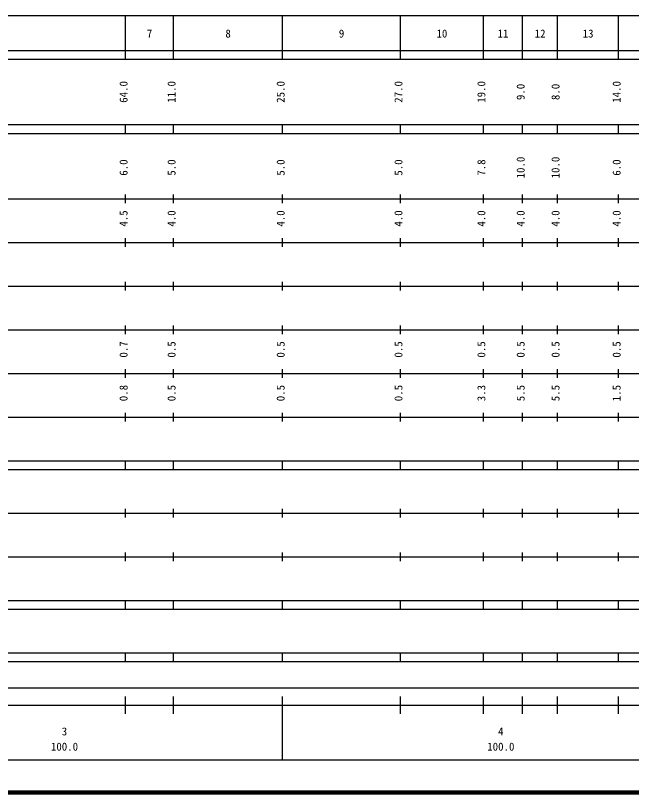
# Model space of a CAD drawing. Units: millimetres on the paper, enlarged 1000 times. Extents: x 40000 to 680000, y 20000 to 380000.
# Drawn here: x 306780 to 447941, y 20000 to 198000 of the extents above; entities that cross this region are included whole.
import ezdxf
from ezdxf.enums import TextEntityAlignment as Align

# ---------------------------------------------------------------- set-up
doc = ezdxf.new("R2010")
doc.units = ezdxf.units.MM
doc.header["$LTSCALE"] = 1000
doc.layers.add('M-TTL', color=2, linetype='Continuous', lineweight=140)
doc.layers.add('M-TTL-BAND', color=7, linetype='Continuous', lineweight=25)
doc.styles.add('ＭＳ ゴシック', font='')
doc.styles.get('ＭＳ ゴシック').set_extended_font_data('MS Gothic')

msp = doc.modelspace()

# ---------------------------------------------------------------- linework, layer by layer
at = {"layer": 'M-TTL'}
msp.add_line((40000, 20000), (680000, 20000), dxfattribs=at)
at = {"layer": 'M-TTL-BAND'}
for p, q in [((68000, 198000), (579000, 198000)), ((332000, 188000), (332000, 198000)), ((343000, 188000), (343000, 198000)), ((368000, 188000), (368000, 198000)), ((395000, 188000), (395000, 198000)), ((414000, 188000), (414000, 198000)), ((423000, 188000), (423000, 198000)), ((431000, 188000), (431000, 198000)), ((445000, 188000), (445000, 198000)), ((40000, 190000), (579000, 190000)), ((40000, 188000), (579000, 188000)), ((40000, 173000), (579000, 173000)), ((332000, 171000), (332000, 173000)), ((343000, 171000), (343000, 173000)), ((368000, 171000), (368000, 173000)), ((395000, 171000), (395000, 173000)), ((414000, 171000), (414000, 173000)), ((423000, 171000), (423000, 173000)), ((431000, 171000), (431000, 173000)), ((445000, 171000), (445000, 173000)), ((40000, 171000), (579000, 171000)), ((332000, 155000), (332000, 157000)), ((343000, 155000), (343000, 157000)), ((368000, 155000), (368000, 157000)), ((395000, 155000), (395000, 157000)), ((414000, 155000), (414000, 157000)), ((423000, 155000), (423000, 157000)), ((431000, 155000), (431000, 157000)), ((445000, 155000), (445000, 157000)), ((40000, 156000), (579000, 156000)), ((46000, 146000), (579000, 146000)), ((332000, 145000), (332000, 147000)), ((343000, 145000), (343000, 147000)), ((368000, 145000), (368000, 147000)), ((395000, 145000), (395000, 147000)), ((414000, 145000), (414000, 147000)), ((423000, 145000), (423000, 147000)), ((431000, 145000), (431000, 147000)), ((445000, 145000), (445000, 147000)), ((52000, 136000), (579000, 136000)), ((332000, 135000), (332000, 137000)), ((343000, 135000), (343000, 137000)), ((368000, 135000), (368000, 137000)), ((395000, 135000), (395000, 137000)), ((414000, 135000), (414000, 137000)), ((423000, 135000), (423000, 137000)), ((431000, 135000), (431000, 137000)), ((445000, 135000), (445000, 137000)), ((332000, 125000), (332000, 127000)), ((343000, 125000), (343000, 127000)), ((368000, 125000), (368000, 127000)), ((395000, 125000), (395000, 127000)), ((414000, 125000), (414000, 127000)), ((423000, 125000), (423000, 127000)), ((431000, 125000), (431000, 127000)), ((445000, 125000), (445000, 127000)), ((46000, 126000), (579000, 126000)), ((52000, 116000), (579000, 116000)), ((332000, 115000), (332000, 117000)), ((343000, 115000), (343000, 117000)), ((368000, 115000), (368000, 117000)), ((395000, 115000), (395000, 117000)), ((414000, 115000), (414000, 117000)), ((423000, 115000), (423000, 117000)), ((431000, 115000), (431000, 117000)), ((445000, 115000), (445000, 117000)), ((332000, 105000), (332000, 107000)), ((343000, 105000), (343000, 107000)), ((368000, 105000), (368000, 107000)), ((395000, 105000), (395000, 107000)), ((414000, 105000), (414000, 107000)), ((423000, 105000), (423000, 107000)), ((431000, 105000), (431000, 107000)), ((445000, 105000), (445000, 107000)), ((46000, 106000), (579000, 106000)), ((40000, 96000), (579000, 96000)), ((332000, 94000), (332000, 96000)), ((343000, 94000), (343000, 96000)), ((368000, 94000), (368000, 96000)), ((395000, 94000), (395000, 96000)), ((414000, 94000), (414000, 96000)), ((423000, 94000), (423000, 96000)), ((431000, 94000), (431000, 96000)), ((445000, 94000), (445000, 96000)), ((40000, 94000), (579000, 94000)), ((49000, 84000), (579000, 84000)), ((332000, 83000), (332000, 85000)), ((343000, 83000), (343000, 85000)), ((368000, 83000), (368000, 85000)), ((395000, 83000), (395000, 85000)), ((414000, 83000), (414000, 85000)), ((423000, 83000), (423000, 85000)), ((431000, 83000), (431000, 85000)), ((445000, 83000), (445000, 85000)), ((332000, 73000), (332000, 75000)), ((343000, 73000), (343000, 75000)), ((368000, 73000), (368000, 75000)), ((395000, 73000), (395000, 75000)), ((414000, 73000), (414000, 75000)), ((423000, 73000), (423000, 75000)), ((431000, 73000), (431000, 75000)), ((445000, 73000), (445000, 75000)), ((40000, 74000), (579000, 74000)), ((40000, 64000), (579000, 64000)), ((332000, 62000), (332000, 64000)), ((343000, 62000), (343000, 64000)), ((368000, 62000), (368000, 64000)), ((395000, 62000), (395000, 64000)), ((414000, 62000), (414000, 64000)), ((423000, 62000), (423000, 64000)), ((431000, 62000), (431000, 64000)), ((445000, 62000), (445000, 64000)), ((40000, 62000), (579000, 62000)), ((40000, 52000), (579000, 52000)), ((332000, 50000), (332000, 52000)), ((343000, 50000), (343000, 52000)), ((368000, 50000), (368000, 52000)), ((395000, 50000), (395000, 52000)), ((414000, 50000), (414000, 52000)), ((423000, 50000), (423000, 52000)), ((431000, 50000), (431000, 52000)), ((445000, 50000), (445000, 52000)), ((40000, 50000), (579000, 50000)), ((71000, 44000), (565000, 44000)), ((332000, 38000), (332000, 42000)), ((343000, 38000), (343000, 42000)), ((368000, 27500), (368000, 42000)), ((395000, 38000), (395000, 42000)), ((414000, 38000), (414000, 42000)), ((423000, 38000), (423000, 42000)), ((431000, 38000), (431000, 42000)), ((445000, 38000), (445000, 42000)), ((40000, 40000), (579000, 40000)), ((68000, 27500), (579000, 27500))]:
    msp.add_line(p, q, dxfattribs=at)

# ---------------------------------------------------------------- texts
at = {"layer": 'M-TTL-BAND', "style": 'ＭＳ ゴシック'}
for s, p in [('7', (337500, 192405)), ('8', (355500, 192405)), ('9', (381500, 192405)), ('10', (404500, 192405)), ('11', (418500, 192405)), ('12', (427000, 192405)), ('13', (438000, 192405)), ('3', (318000, 32523)), ('4', (418000, 32523)), ('100.0', (318000, 29033)), ('100.0', (418000, 29033))]:
    msp.add_text(s, height=1833, dxfattribs=at).set_placement(p, align=Align.BOTTOM_CENTER)
for s, p in [('64.0', (333000, 180500)), ('11.0', (344000, 180500)), ('25.0', (369000, 180500)), ('27.0', (396000, 180500)), ('19.0', (415000, 180500)), ('9.0', (424000, 180500)), ('8.0', (432000, 180500)), ('14.0', (446000, 180500)), ('6.0', (333000, 163174)), ('5.0', (344000, 163174)), ('5.0', (369000, 163174)), ('5.0', (396000, 163174)), ('7.8', (415000, 163174)), ('10.0', (424000, 163174)), ('10.0', (432000, 163174)), ('6.0', (446000, 163174)), ('4.5', (333000, 151500)), ('4.0', (344000, 151500)), ('4.0', (369000, 151500)), ('4.0', (396000, 151500)), ('4.0', (415000, 151500)), ('4.0', (424000, 151500)), ('4.0', (432000, 151500)), ('4.0', (446000, 151500)), ('0.7', (333000, 121500)), ('0.5', (344000, 121500)), ('0.5', (369000, 121500)), ('0.5', (396000, 121500)), ('0.5', (415000, 121500)), ('0.5', (424000, 121500)), ('0.5', (432000, 121500)), ('0.5', (446000, 121500)), ('0.8', (333000, 111500)), ('0.5', (344000, 111500)), ('0.5', (369000, 111500)), ('0.5', (396000, 111500)), ('3.3', (415000, 111500)), ('5.5', (424000, 111500)), ('5.5', (432000, 111500)), ('1.5', (446000, 111500))]:
    msp.add_text(s, height=1833, rotation=90, dxfattribs=at).set_placement(p, align=Align.BOTTOM_CENTER)

doc.saveas('drawing.dxf')
